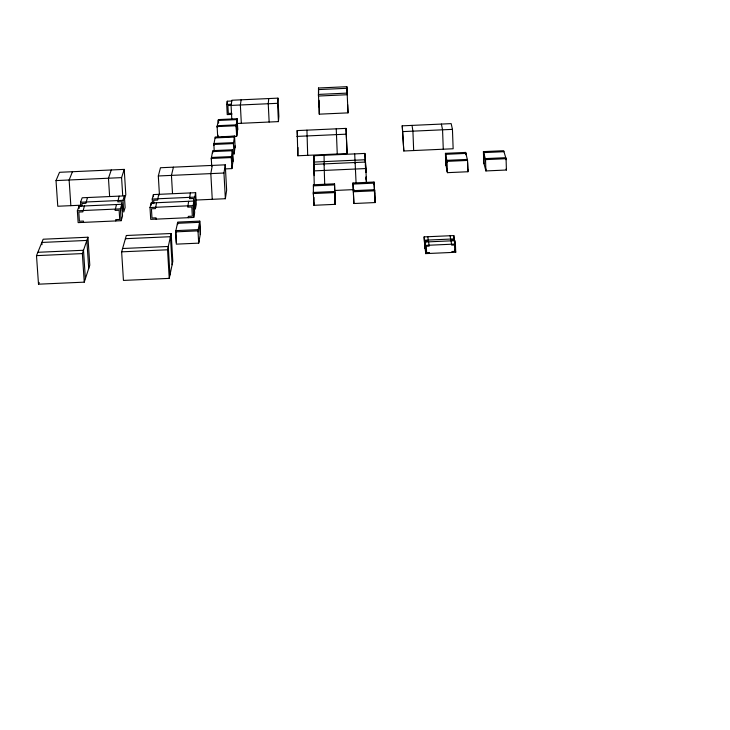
<?xml version="1.0" encoding="UTF-8"?>
<svg xmlns="http://www.w3.org/2000/svg" width="730" height="730" viewBox="0 0 730 730"><rect width="100%" height="100%" fill="white"/><g stroke="black" fill="none" stroke-linecap="round" stroke-linejoin="round"><path stroke-width="1.09" d="M347.662 104.591L348.018 112.867L319.284 114.172L319.348 105.877M318.508 88.001L318.435 96.041L347.215 94.727L346.869 86.706L318.508 88.001L318.654 92.947M335.052 195.421L335.216 204.345L313.873 205.303L313.991 197.465M314.256 184.553L313.718 164.387L365.484 162.051L366.57 183.339M314.283 173.293L313.854 155.745L364.9 153.437L365.858 172.097M313.38 194.591L313.398 193.751M313.453 184.772L313.316 193.559L334.678 192.601L334.523 183.823L313.453 184.772L313.498 187.145M313.818 203.716L313.827 202.876M306.938 130.159L307.695 155.335M297.84 155.773L297.165 130.597L346.02 128.389L347.115 153.555L297.84 155.773L297.986 147.524M237.204 123.479L278.44 121.609L278.86 116.28L277.957 98.139L231.93 100.238L231.072 105.421L231.821 119.41M278.44 121.609L277.528 103.313L277.957 98.139M268.749 98.559L268.238 103.733L269.16 122.029M225.232 168.904L231.903 168.603L233.071 160.673L232.487 149.76L212.722 150.654L211.289 158.456L211.718 166.194M222.175 136.902L236.675 136.245L237.724 129.11L237.168 118.734L218.425 119.583L217.138 126.6L217.713 137.103L217.814 135.032L217.686 135.707M241.137 99.818L240.362 105.001L241.329 123.288M231.875 167.124L231.985 166.376L232.049 167.599M233.974 152.935L234.074 152.223L234.138 153.419M235.023 145.854L234.978 147.743M196.534 200.02L225.36 198.724L226.638 190.211L225.26 164.825L160.472 167.745L158.319 175.976L159.45 194.965M231.41 158.538L231.456 156.567L211.472 157.47L211.399 159.441M232.405 151.94L232.514 151.21M233.518 144.531L233.564 142.633L214.036 143.509L213.972 145.416M234.576 137.541L234.467 138.235L234.403 137.048L215.058 137.924M237.104 120.76L237.204 120.103M231.903 168.603L231.31 157.552L232.487 149.76M234.549 136.127L235.115 146.803L234.001 154.377L233.418 143.573L234.549 136.127L215.231 137.003L213.863 144.458L214.218 150.937M236.675 136.245L236.109 125.743L237.168 118.734M225.36 198.724L223.955 173.019L225.26 164.825M277.528 103.313L227.888 105.558L228.307 113.433L231.729 113.278L231.793 114.4L227.231 114.601L226.683 104.481L227.249 101.215L231.784 101.014M198.669 241.466L198.843 240.535L198.916 241.895M212.302 165.409L210.824 173.603L212.257 199.308M198.697 243.145L200.467 233.235L199.783 221.117L177.718 222.102L175.611 231.866L176.332 244.148L198.697 243.145L197.994 230.862L199.783 221.117M198.131 231.921L198.222 229.631L175.875 230.625L176.313 242.47M212.74 152.105L212.612 152.835L212.539 151.612L232.341 150.718L232.925 161.649M217.239 127.549L217.303 125.715L236.246 124.857L236.803 135.342M193.751 217.449L194.654 212.822L193.979 201.051L151.201 202.976L149.997 207.539L150.718 219.374L193.751 217.449L193.076 205.605L193.979 201.051M193.304 208.917L195.421 208.816L196.297 204.309L195.64 192.683L153.4 194.582L152.232 199.035L152.497 203.287M195.421 208.816L194.755 197.118L195.64 192.683M188.632 201.288L187.765 207.165L191.807 206.982L192.337 216.189L188.294 216.372L188.376 217.686M190.357 192.921L189.517 198.66L193.505 198.478L193.632 200.759M169.241 278.385L172.809 261.459L171.158 233.5L126.317 235.507L121.636 251.841L123.443 280.42L169.241 278.385L167.544 249.797L171.158 233.5M177.737 223.754L177.536 224.657L177.454 223.307L199.564 222.321L200.248 234.458M173.43 167.161L171.44 175.382L172.499 193.368M156.548 202.73L155.463 208.616L151.429 208.789L151.986 217.996L156.019 217.823L156.101 219.137M158.684 194.344L157.625 200.093L153.647 200.266L153.847 203.679M121.143 220.697L122.54 216.053L121.8 204.29L79.059 206.207L77.362 210.797L78.147 222.623L121.143 220.697L120.395 208.862L121.8 204.29M124.501 199.025L125.806 194.746L124.219 169.387L59.522 172.298L56.018 180.584L57.77 206.243L80.948 205.203M124.383 195.886L125.113 207.502L123.753 212.038L123.014 200.339L124.383 195.886L82.189 197.784L80.528 202.246L80.811 206.499M116.462 204.528L115.103 210.422L119.136 210.24L119.72 219.447L115.687 219.63L115.769 220.944M119.109 196.124L117.786 201.882L121.773 201.699L122.339 210.797M122.704 195.494L121.582 177.627L124.219 169.387M84.251 282.154L89.79 265.154L87.947 237.223L43.152 239.221L36.5 255.637L38.498 284.189L84.251 282.154L82.362 253.593L87.947 237.223M111.279 169.971L108.46 178.22L109.609 196.197M84.406 205.969L82.828 211.873L78.794 212.047L79.406 221.254L83.439 221.071L83.521 222.385M87.463 197.547L85.921 203.314L81.942 203.487L82.098 205.76M38.498 284.189L39.174 282.455M72.453 171.714L69.131 179.991L70.846 205.659M318.499 89.589L346.933 88.294M347.142 93.102L318.453 94.416L319.284 114.172M226.683 104.481L231.246 104.281L231.31 105.403M217.138 126.6L236.109 125.743M402.248 125.843L451.167 123.625L452.445 129.365L453.148 148.765L403.809 150.991L402.248 125.843L403.809 150.991M296.9 136.41L346.248 134.174L346.02 128.389M403.033 131.601L452.445 129.365M213.863 144.458L233.418 143.573M211.289 158.456L231.31 157.552M445.419 153.337L465.676 152.424L467.556 160.436L467.957 171.742L447.444 172.663L445.829 164.496L445.419 153.337L447.034 161.357L447.444 172.663M483.406 151.621L503.673 150.708L506.063 158.702L506.419 170.017L485.906 170.939L483.78 162.79L483.406 151.621L485.523 159.624L485.906 170.939M503.965 151.694L483.671 152.607L484.045 163.794M313.754 162.078L365.329 159.751M447.034 161.357L467.556 160.436M485.523 159.624L506.063 158.702M56.018 180.584L121.582 177.627M158.319 175.976L223.955 173.019M313.608 170.902L365.931 168.548M353.895 203.515L352.964 182.993L374.043 182.044L375.238 202.557L353.895 203.515L353.475 194.591M313.444 185.858L334.541 184.909M353.019 184.079L374.125 183.13L374.189 184.416L374.116 183.604M335.097 190.457L354.123 189.599M80.528 202.246L123.014 200.339M152.232 199.035L194.755 197.118M353.32 190.658L374.654 189.7L375.147 201.425M374.736 190.804L353.375 191.762L352.964 182.993M77.362 210.797L120.395 208.862M149.997 207.539L193.076 205.605M175.611 231.866L197.994 230.862M125.396 238.71L170.446 236.702L172.107 264.78M37.86 252.297L83.494 250.262L85.383 278.696M122.585 248.51L168.274 246.475L169.971 274.936M424.121 236.894L424.924 248.382L424.121 236.894L453.814 235.571L454.589 242.971M36.5 255.637L82.362 253.593M121.636 251.841L167.544 249.797M424.604 240.216L454.434 238.883M453.54 239.832L450.738 239.96L450.1 235.735M424.869 242.013L454.781 240.681L455.41 244.048L455.712 252.27L425.681 253.611L424.869 242.013L425.681 253.611M425.362 245.389L455.41 244.048M506.027 159.706L505.762 157.689L485.258 158.611L485.496 160.627M506.118 168.986L506.419 170.017M485.797 169.424L485.596 168.657L485.633 169.907M465.776 153.911L465.95 154.65L465.904 153.41L445.619 154.322L446.03 165.509M467.674 169.46L467.848 170.236M467.957 171.742L467.583 162.535M441.385 124.064L442.562 129.812L443.274 149.212M445.51 154.824L445.665 155.572M447.025 162.361L446.824 160.344L467.319 159.423L467.364 160.682M447.344 171.158L447.198 170.382L447.244 171.632M455.237 249.724L455.712 252.27M451.04 240.854L451.688 245.125L454.507 245.006L454.744 251.403L451.925 251.521L451.961 252.443M412.03 125.396L412.915 131.154L413.673 150.544M427.835 236.73L428.373 240.955L425.572 241.082L425.654 243.199M428.61 241.849L429.158 246.129L426.338 246.256L426.585 252.653L429.395 252.525L429.432 253.438M374.508 192.629L374.572 193.459M374.891 198.085L375.238 202.557M42.002 244.678L41.847 242.442L86.852 240.435L88.704 268.494M79.059 206.207L79.205 208.351M153.4 194.582L153.528 196.698M151.201 202.976L151.329 205.112M193.824 204.172L194.025 207.585M227.249 101.215L227.368 103.45M218.425 119.583L218.599 122.695M218.562 122.978L218.261 120.45L237.04 119.601L237.597 129.995M354.689 153.902L355.154 163.529M355.127 162.516L356.048 182.464M313.854 155.745L314.274 164.633M313.718 164.387L314.247 175.647M313.873 205.303L313.334 192.446L334.659 191.497L335.198 203.223M297.165 130.597L297.493 137.368M353.375 191.963L353.42 192.793M353.429 193.578L353.475 194.399M337.26 153.993L336.247 128.827M334.523 183.823L335.079 196.516M334.678 192.601L335.216 204.345M324.22 164.925L324.056 155.28M324.695 183.869L324.065 163.921M319.083 100.293L319.329 107.52M346.869 86.706L348.018 112.867M346.248 134.174L347.115 153.555M374.043 182.044L374.536 193.642M365.484 162.051L365.922 172.198M366.113 176.696L366.36 182.336M366.104 177.709L366.195 179.954M364.9 153.437L365.228 161.221M365.374 164.56L365.712 172.335M454.781 240.681L454.854 242.734M453.814 235.571L453.923 238.619M465.676 152.424L465.749 154.65M334.997 194.408L335.015 195.229"/></g></svg>
